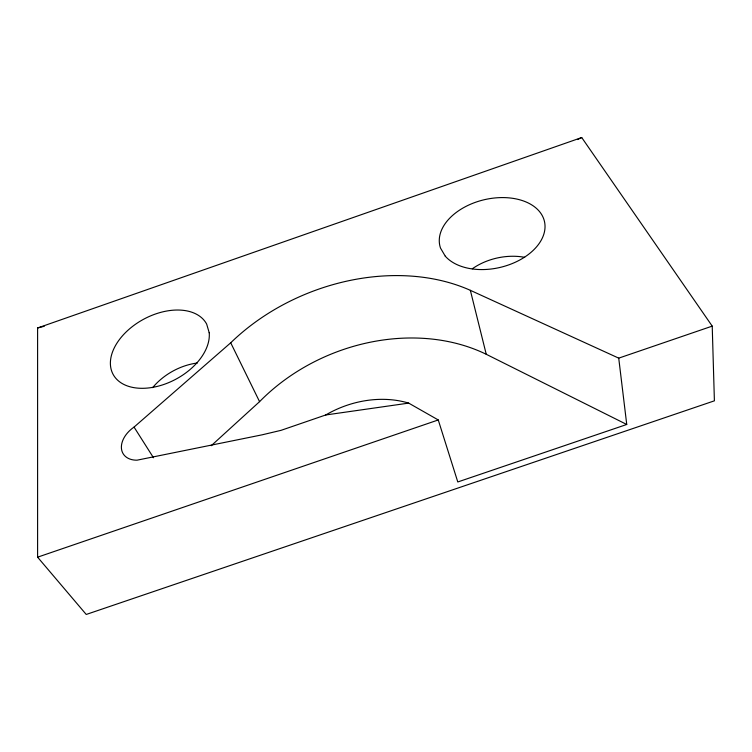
<?xml version="1.0" encoding="UTF-8"?>
<svg xmlns="http://www.w3.org/2000/svg" width="752" height="752" viewBox="0 0 752 752"><rect width="100%" height="100%" fill="white"/><g stroke="black" fill="none" stroke-linecap="round" stroke-linejoin="round"><path stroke-width="1.13" d="M211.227 445.72L259.572 401.662A175.235 138.133 -21.9 0 1 486.243 354.277L626.745 424.476L618.727 358.14L470.348 290.319A186.947 139.233 -21.8 0 0 230.714 342.799L134.053 427.089A24.948 16.995 -32 0 0 121.439 448.427A24.948 16.995 -32 0 0 137.024 460.186L262.147 434.816L281.069 430.332L325.738 414.972L408.674 403.11L438.256 419.954L457.789 481.966L626.745 424.476M577.517 139.552L581.728 137.541L712.219 326.124L714.4 400.825L86.236 614.459L37.6 557.176L37.6 327.975L581.728 137.541M37.6 557.176L438.256 419.954M618.727 358.14L712.219 326.124M37.6 327.975L44.227 326.293M134.053 427.089L153.493 457.752M230.714 342.799L259.572 401.662M470.348 290.319L486.243 354.277M325.738 414.972A90.832 71.092 -22.9 0 1 408.674 403.11M472.294 268.802A50.986 34.987 -12.4 0 1 524.68 257.325M152.637 387.665A50.431 34.301 -29.1 0 1 197.325 363.019M445.259 256.15L440.522 248.113A53.712 34.771 -13.2 0 1 503.567 197.588A53.712 34.771 -13.2 0 1 534.136 249.457A53.712 34.771 -13.2 0 1 445.259 256.15M209.206 332.732L206.668 324.103A53.11 34.047 -28.3 0 0 125.584 332.516A53.11 34.047 -28.3 0 0 142.006 388.314A53.11 34.047 -28.3 0 0 209.206 332.732"/></g></svg>
